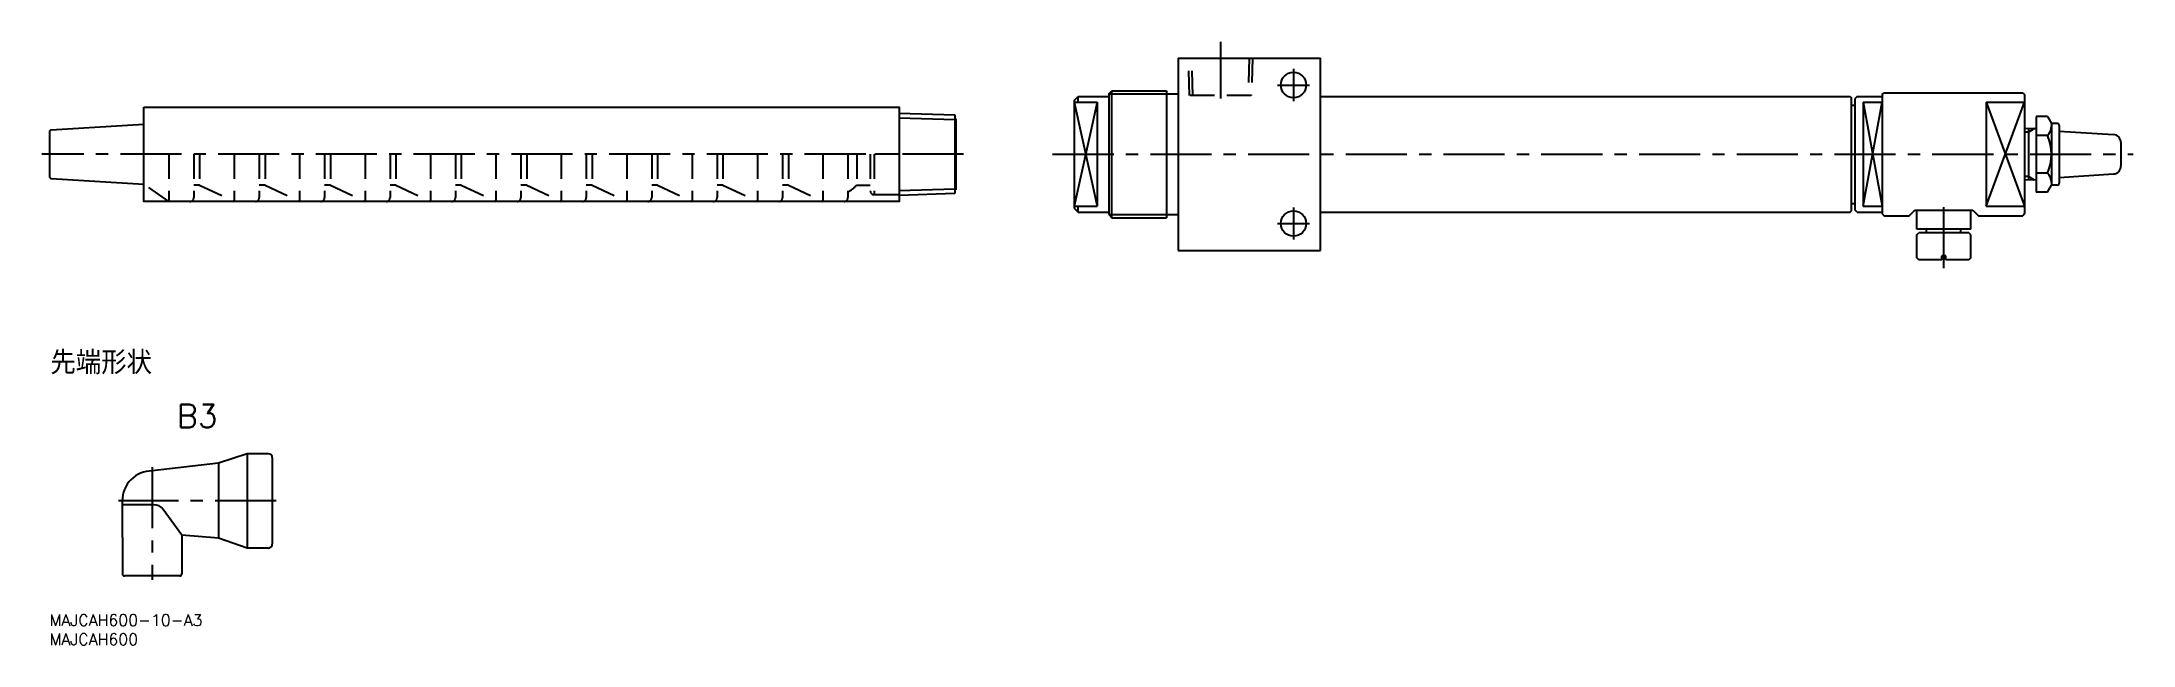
# Model space of a CAD drawing. Extents: x -2 to 541, y -8 to 149.
import ezdxf
from ezdxf.enums import TextEntityAlignment as Align

# ---------------------------------------------------------------- set-up
doc = ezdxf.new("R2010")
doc.units = 0
doc.header["$LTSCALE"] = 0.5
doc.linetypes.add('CENTER', pattern=[50.8, 31.75, -6.35, 6.35, -6.35])
doc.linetypes.add('DASHED', pattern=[19.05, 12.7, -6.35])
for name, color, linetype in [('MSM_CENTER', 1, 'CENTER'), ('MSM_CONTINUOUS', 7, 'CONTINUOUS'), ('MSM_DASHED', 4, 'DASHED'), ('MSM_NARROW', 5, 'CONTINUOUS'), ('MSM_PART_NUMBER', 7, 'CONTINUOUS')]:
    doc.layers.add(name, color=color, linetype=linetype)
doc.styles.get("Standard").update_dxf_attribs({"font": 'txt.shx', "height": 3, "bigfont": 'bigfont.shx'})

# ---------------------------------------------------------------- blocks, each defined once
blk = doc.blocks.new('*U2')
at = {"layer": 'MSM_PART_NUMBER'}
blk.add_text('MAJCAH600-10-A3', height=3, dxfattribs=at).set_placement((0, -3))
blk = doc.blocks.new('*U3')
at = {"layer": 'MSM_PART_NUMBER'}
blk.add_text('MAJCAH600', height=3, dxfattribs=at).set_placement((0, -8))

msp = doc.modelspace()

# ---------------------------------------------------------------- linework, layer by layer
at = {"layer": 'MSM_CENTER'}
for p, q in [((304.28, 148.78), (304.28, 134.06)), ((323.28, 141.75), (323.28, 133.37)), ((319.09, 137.56), (327.47, 137.56)), ((237.5, 119.56), (-2, 119.56)), ((260.68, 119.56), (541.49, 119.56)), ((323.28, 105.72), (323.28, 97.4)), ((492.28, 89.98), (492.28, 107.99)), ((319.12, 101.56), (327.44, 101.56)), ((26.65, 38.29), (26.65, 9)), ((58.9, 29.5), (17.9, 29.5))]:
    msp.add_line(p, q, dxfattribs=at)
at = {"layer": 'MSM_CONTINUOUS'}
for p, q in [((293.28, 144.56), (330.28, 144.56)), ((293.28, 144.56), (293.28, 94.56)), ((330.28, 94.56), (330.28, 144.56)), ((275.28, 135.25), (276.09, 136.06)), ((276.09, 136.06), (290.28, 136.06)), ((276.09, 103.06), (276.09, 136.06)), ((290.28, 136.06), (290.28, 103.06)), ((266.28, 133.56), (267.28, 134.56)), ((266.28, 133.56), (266.28, 105.56)), ((266.28, 133.06), (272.28, 133.06)), ((267.28, 134.56), (275.28, 134.56)), ((267.28, 133.06), (267.28, 134.56)), ((272.28, 133.06), (272.28, 106.06)), ((275.28, 135.25), (275.28, 103.87)), ((290.28, 135.25), (293.28, 135.25)), ((330.28, 134.56), (467.98, 134.56)), ((467.98, 134.56), (468.28, 134.26)), ((468.28, 104.86), (468.28, 134.26)), ((468.28, 132.31), (469.28, 132.31)), ((469.78, 134.56), (469.28, 134.06)), ((469.28, 105.06), (469.28, 134.06)), ((469.78, 134.56), (476.28, 134.56)), ((471.28, 133.06), (471.28, 106.06)), ((471.28, 133.06), (476.28, 133.06)), ((476.28, 135.06), (476.78, 135.56)), ((476.28, 135.06), (476.28, 104.06)), ((476.78, 135.56), (512.78, 135.56)), ((503.28, 133.06), (503.28, 106.06)), ((503.28, 133.06), (513.28, 133.06)), ((512.78, 135.56), (513.28, 135.06)), ((513.28, 135.06), (513.28, 104.06)), ((0, 125.34), (0, 113.78)), ((24.5, 127.31), (0.47, 125.84)), ((220.8, 130.23), (235.3, 129.78)), ((235.3, 129.78), (235.3, 109.34)), ((235.5, 128.81), (235.3, 128.81)), ((235.5, 128.81), (235.5, 110.31)), ((516.28, 126.26), (513.28, 126.17)), ((514.28, 126.2), (514.28, 112.92)), ((516.28, 129.37), (516.28, 109.74)), ((519.23, 129.37), (516.28, 129.37)), ((519.23, 129.37), (520.28, 127.56)), ((520.28, 127.56), (520.28, 111.56)), ((521.78, 127.56), (520.28, 127.56)), ((522.28, 127.06), (522.28, 112.06)), ((522.28, 125.56), (536.4, 124.68)), ((519.23, 124.47), (516.28, 124.47)), ((538.28, 122.68), (538.28, 116.44)), ((519.23, 114.65), (516.28, 114.65)), ((522.28, 113.56), (536.4, 114.44)), ((0.47, 113.28), (24.5, 111.81)), ((235.3, 109.34), (220.8, 108.88)), ((235.5, 110.31), (235.3, 110.31)), ((516.28, 112.85), (513.28, 112.95)), ((519.23, 109.74), (516.28, 109.74)), ((519.23, 109.74), (520.28, 111.56)), ((521.78, 111.56), (520.28, 111.56)), ((266.28, 106.06), (272.28, 106.06)), ((266.28, 105.56), (267.28, 104.56)), ((267.28, 104.56), (267.28, 106.06)), ((267.28, 104.56), (275.28, 104.56)), ((275.28, 103.87), (276.09, 103.06)), ((290.28, 103.87), (293.28, 103.87)), ((330.28, 104.56), (467.98, 104.56)), ((467.98, 104.56), (468.28, 104.86)), ((468.28, 106.81), (469.28, 106.81)), ((469.78, 104.56), (469.28, 105.06)), ((469.78, 104.56), (476.28, 104.56)), ((471.28, 106.06), (476.28, 106.06)), ((476.28, 104.06), (476.78, 103.56)), ((476.78, 103.56), (483.28, 103.56)), ((483.28, 103.56), (484.78, 105.06)), ((484.78, 105.06), (499.78, 105.06)), ((485.28, 100.06), (485.28, 105.06)), ((499.28, 100.06), (499.28, 105.06)), ((499.78, 105.06), (501.28, 103.56)), ((501.28, 103.56), (512.78, 103.56)), ((503.28, 106.06), (513.28, 106.06)), ((513.28, 104.06), (512.78, 103.56)), ((276.09, 103.06), (290.28, 103.06)), ((499.28, 100.06), (485.28, 100.06)), ((485.28, 98.66), (485.78, 99.16)), ((485.28, 92.66), (485.28, 98.66)), ((498.78, 99.16), (485.78, 99.16)), ((487.82, 99.16), (487.82, 100.06)), ((496.74, 99.16), (496.74, 100.06)), ((499.28, 98.66), (498.78, 99.16)), ((499.28, 92.66), (499.28, 98.66)), ((293.28, 94.56), (330.28, 94.56)), ((485.78, 92.16), (485.28, 92.66)), ((491.78, 92.16), (491.78, 93.16)), ((492.78, 93.16), (491.78, 93.16)), ((492.78, 92.16), (492.78, 93.16)), ((499.28, 92.66), (498.78, 92.16)), ((491.78, 92.16), (485.78, 92.16)), ((498.78, 92.16), (492.78, 92.16)), ((43.9, 39.29), (26.65, 37.29)), ((51.4, 41.75), (43.9, 39.29)), ((43.9, 39.29), (43.9, 19.79)), ((56.9, 41.75), (51.4, 41.75)), ((51.4, 41.75), (51.4, 17.25)), ((57.9, 40.75), (57.9, 18.25)), ((18.9, 29.54), (18.95, 10.5)), ((27.11, 28.5), (18.9, 28.5)), ((34.35, 20.6), (29.55, 27.26)), ((43.9, 19.79), (34.35, 20.6)), ((34.35, 20.6), (34.35, 10.5)), ((51.4, 17.25), (43.9, 19.79)), ((56.9, 17.25), (51.4, 17.25)), ((33.85, 10), (19.45, 10))]:
    msp.add_line(p, q, dxfattribs=at)
msp.add_lwpolyline([(24.5, 131.81), (220.8, 131.81), (220.8, 107.31), (24.5, 107.31)], close=True, dxfattribs=at)
for centre in [(323.28, 137.56), (323.28, 101.56)]:
    msp.add_circle(centre, 3.3, dxfattribs=at)
for centre, radius, start, end in [((0.5, 125.34), 0.5, 93.5035, 180), ((516.88, 126.92), 3.4, 313.7504, 0), ((521.78, 127.06), 0.5, 0, 90), ((508.26, 119.56), 12.02, 335.8939, 24.1061), ((536.28, 122.68), 2, 0, 86.4237), ((516.88, 112.2), 3.4, 0, 46.2496), ((536.28, 116.44), 2, 273.5763, 0), ((0.5, 113.78), 0.5, 180, 266.4965), ((521.78, 112.06), 0.5, 270, 0), ((56.9, 40.75), 1, 0, 90), ((26.65, 29.54), 7.75, 90, 180.2938), ((27.11, 25.5), 3, 35.8263, 90), ((56.9, 18.25), 1, 270, 0), ((19.45, 10.5), 0.5, 180, 270), ((33.85, 10.5), 0.5, 270, 0)]:
    msp.add_arc(centre, radius, start, end, dxfattribs=at)
at = {"layer": 'MSM_DASHED'}
for p, q in [((296.25, 134.86), (295.95, 144.56)), ((297.11, 134.86), (296.8, 144.56)), ((311.75, 144.56), (311.45, 134.86)), ((312.61, 144.56), (312.31, 134.86)), ((312.31, 134.86), (296.25, 134.86)), ((31, 119.56), (31, 107.31)), ((37.5, 119.56), (37.5, 108.31)), ((39, 119.56), (39, 111.56)), ((48, 119.56), (48, 107.31)), ((54.5, 119.56), (54.5, 108.31)), ((56, 119.56), (56, 111.56)), ((65, 119.56), (65, 107.31)), ((71.5, 119.56), (71.5, 108.31)), ((73, 119.56), (73, 111.56)), ((82, 119.56), (82, 107.31)), ((88.5, 119.56), (88.5, 108.31)), ((90, 119.56), (90, 111.56)), ((99, 119.56), (99, 107.31)), ((105.5, 119.56), (105.5, 108.31)), ((107, 119.56), (107, 111.56)), ((116, 119.56), (116, 107.31)), ((122.5, 119.56), (122.5, 108.31)), ((124, 119.56), (124, 111.56)), ((133, 119.56), (133, 107.31)), ((139.5, 119.56), (139.5, 108.31)), ((141, 119.56), (141, 111.56)), ((150, 119.56), (150, 107.31)), ((156.5, 119.56), (156.5, 108.31)), ((158, 119.56), (158, 111.56)), ((167, 119.56), (167, 107.31)), ((173.5, 119.56), (173.5, 108.31)), ((175, 119.56), (175, 111.56)), ((184, 119.56), (184, 107.31)), ((190.5, 119.56), (190.5, 108.31)), ((192, 119.56), (192, 111.56)), ((201, 119.56), (201, 107.31)), ((207.5, 119.56), (207.5, 108.31)), ((209.8, 119.56), (209.8, 111.56)), ((213.3, 119.56), (213.3, 110.06)), ((220.8, 119.56), (214.3, 119.56)), ((214.3, 119.56), (214.3, 109.06)), ((31, 107.31), (24.5, 111.81)), ((39, 111.56), (37.5, 111.56)), ((39, 111.56), (48, 107.31)), ((56, 111.56), (54.5, 111.56)), ((56, 111.56), (65, 107.31)), ((73, 111.56), (71.5, 111.56)), ((73, 111.56), (82, 107.31)), ((90, 111.56), (88.5, 111.56)), ((90, 111.56), (99, 107.31)), ((107, 111.56), (105.5, 111.56)), ((107, 111.56), (116, 107.31)), ((124, 111.56), (122.5, 111.56)), ((124, 111.56), (133, 107.31)), ((141, 111.56), (139.5, 111.56)), ((141, 111.56), (150, 107.31)), ((158, 111.56), (156.5, 111.56)), ((158, 111.56), (167, 107.31)), ((175, 111.56), (173.5, 111.56)), ((175, 111.56), (184, 107.31)), ((192, 111.56), (190.5, 111.56)), ((192, 111.56), (201, 107.31)), ((209.8, 111.56), (213.3, 111.56)), ((220.8, 109.06), (214.3, 109.06)), ((36.5, 107.31), (31, 107.31)), ((53.5, 107.31), (48, 107.31)), ((70.5, 107.31), (65, 107.31)), ((87.5, 107.31), (82, 107.31)), ((104.5, 107.31), (99, 107.31)), ((121.5, 107.31), (116, 107.31)), ((138.5, 107.31), (133, 107.31)), ((155.5, 107.31), (150, 107.31)), ((172.5, 107.31), (167, 107.31)), ((189.5, 107.31), (184, 107.31)), ((206.5, 107.31), (201, 107.31))]:
    msp.add_line(p, q, dxfattribs=at)
for centre, radius, start, end in [((201.64, 119.56), 11.42, 300.8328, 315.5503), ((214.3, 110.06), 1, 180, 270), ((36.5, 108.31), 1, 270, 0), ((53.5, 108.31), 1, 270, 0), ((70.5, 108.31), 1, 270, 0), ((87.5, 108.31), 1, 270, 0), ((104.5, 108.31), 1, 270, 0), ((121.5, 108.31), 1, 270, 0), ((138.5, 108.31), 1, 270, 0), ((155.5, 108.31), 1, 270, 0), ((172.5, 108.31), 1, 270, 0), ((189.5, 108.31), 1, 270, 0), ((206.5, 108.31), 1, 270, 0)]:
    msp.add_arc(centre, radius, start, end, dxfattribs=at)
at = {"layer": 'MSM_NARROW'}
for p, q in [((266.28, 133.06), (272.28, 106.06)), ((272.28, 133.06), (266.28, 106.06)), ((275.28, 135.25), (290.28, 135.25)), ((471.28, 106.06), (476.28, 133.06)), ((471.28, 133.06), (476.28, 106.06)), ((503.28, 133.06), (513.28, 106.06)), ((503.28, 106.06), (513.28, 133.06)), ((220.8, 129.07), (235.3, 128.62)), ((514.28, 125.34), (513.28, 125.31)), ((515.85, 126.25), (514.28, 125.34)), ((235.3, 110.5), (220.8, 110.04)), ((514.28, 113.77), (513.28, 113.8)), ((515.85, 112.87), (514.28, 113.77)), ((275.28, 103.87), (290.28, 103.87))]:
    msp.add_line(p, q, dxfattribs=at)

# ---------------------------------------------------------------- block references
at = {"layer": 'MSM_CONTINUOUS'}
for name in ['*U2', '*U3']:
    msp.add_blockref(name, (0, 0), dxfattribs=at)

# ---------------------------------------------------------------- texts
for s, p in [('先端形状', (13.42, 65.71)), ('B3', (38.4, 51.57))]:
    msp.add_text(s, height=6, dxfattribs=at).set_placement(p, align=Align.MIDDLE)

doc.saveas('drawing.dxf')
